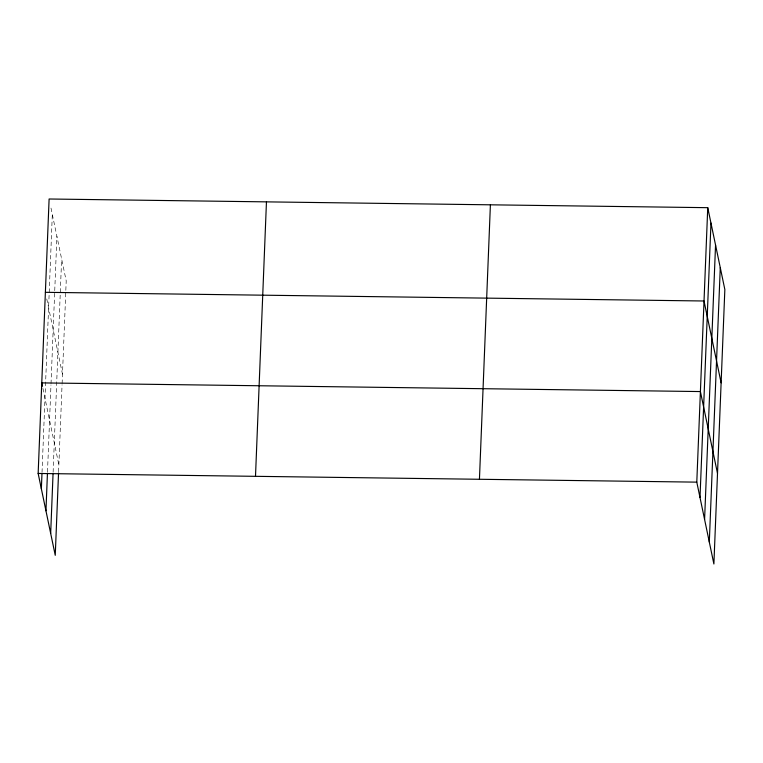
<?xml version="1.0" encoding="UTF-8"?>
<svg xmlns="http://www.w3.org/2000/svg" width="763" height="763" viewBox="0 0 763 763"><rect width="100%" height="100%" fill="white"/><g stroke="black" fill="none" stroke-linecap="round" stroke-linejoin="round"><path stroke-width="0.57" stroke-dasharray="3.81 2.86" d="M42.022 472.392L52.323 214.403M47.497 471.973L50.978 384.934M51.016 383.76L54.688 291.847M54.736 290.674L56.91 236.33M53.114 472.221L61.631 258.934M58.589 471.811L62.061 384.762M62.108 383.589L65.79 291.495M65.828 290.312L66.209 280.86L50.482 205.6M46.762 298.915L62.48 374.175M42.919 388.386L58.865 464.753"/><path stroke-width="1.14" d="M58.541 472.984L55.251 555.321L38.15 473.461L49.109 199L707.749 207.679L724.85 289.539L713.891 564L696.791 482.14L707.749 207.679M41.364 488.864L41.975 473.565M45.952 510.79L47.449 473.155M50.673 533.394L53.067 473.403M255.5 476.322L266.459 201.861M479.441 479.278L490.399 204.818M700.005 497.533L710.963 223.073M704.592 519.469L715.551 245.009M709.313 542.064L720.272 267.603M45.379 292.315L704.02 300.994L721.121 382.854M38.15 473.461L696.791 482.14M717.506 473.422L700.405 391.562L41.765 382.892L42.451 386.192"/></g></svg>
